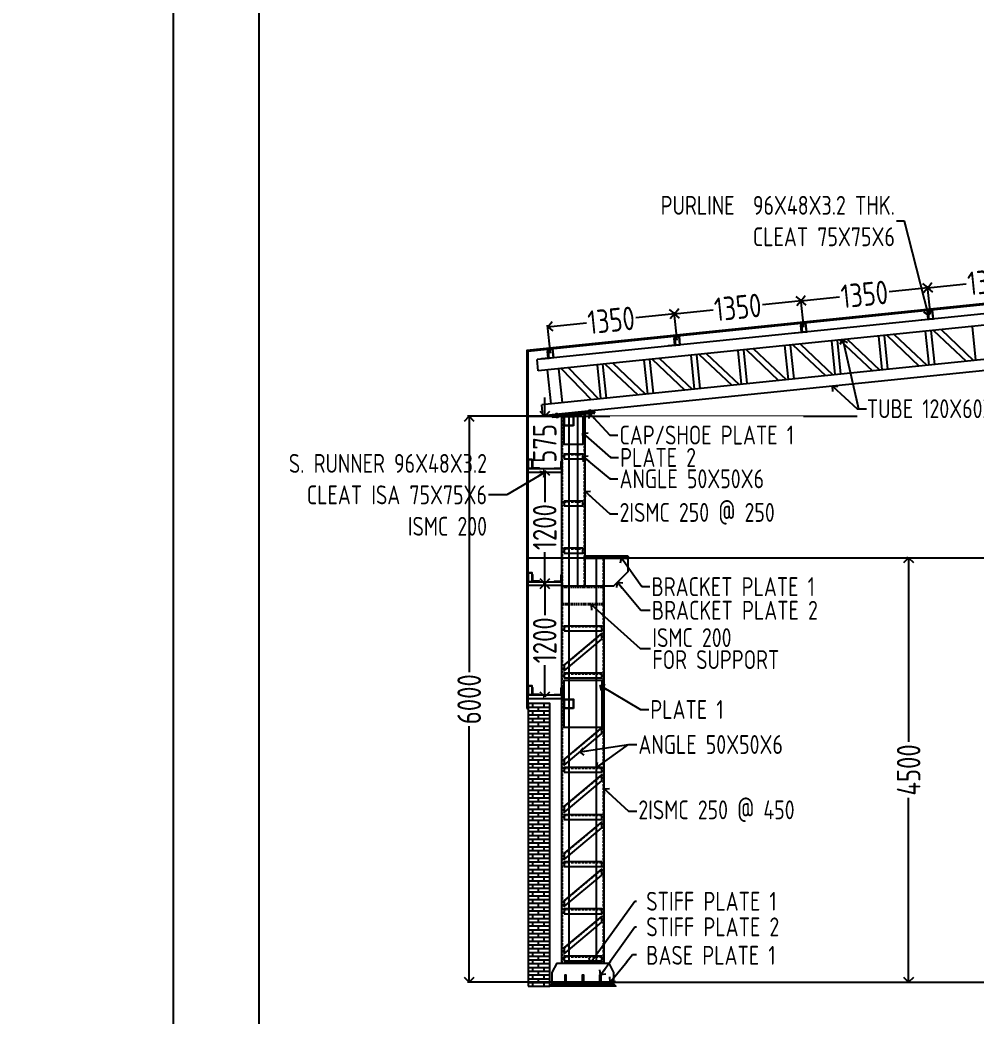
# Model space of a CAD drawing. Header units: millimetres. Extents: x 3470347 to 5996549, y -3470518 to 17149644.
# Drawn here: x 4629290 to 4639442, y 6613533 to 6624108 of the extents above; entities that cross this region are included whole.
import ezdxf

# ---------------------------------------------------------------- set-up
doc = ezdxf.new("R2010")
doc.units = ezdxf.units.MM
doc.header["$MEASUREMENT"] = 0
doc.header["$PDMODE"] = 35
doc.header["$PDSIZE"] = -5
doc.linetypes.add('DASHED', pattern=[0.75, 0.5, -0.25])
doc.linetypes.add('DASHED2', pattern=[0.375, 0.25, -0.125])
doc.layers.get('0').update_dxf_attribs({"linetype": 'CONTINUOUS', "lineweight": 25})
doc.layers.get('DEFPOINTS').update_dxf_attribs({"linetype": 'CONTINUOUS', "lineweight": 25})
doc.layers.add('BOLT', color=1, linetype='CONTINUOUS')
doc.layers.add('see level', color=2, linetype='CONTINUOUS')
for name, color, linetype, lineweight in [('L5', 10, 'CONTINUOUS', 40), ('rRCC 1', 3, 'CONTINUOUS', 25), ('SHEET', 7, 'CONTINUOUS', 15)]:
    doc.layers.add(name, color=color, linetype=linetype, lineweight=lineweight)
doc.styles.add('DIM', font='geniso.shx', dxfattribs={"width": 0.85})
doc.styles.add('TEXT3', font='geniso.shx')
doc.dimstyles.new('ST-100', dxfattribs={"dimscale": 100, "dimtxt": 7, "dimasz": 5, "dimexe": 0.18, "dimexo": 0.0625, "dimgap": 0.2, "dimtad": 0, "dimdec": 0, "dimzin": 0, "dimdsep": 46, "dimtxsty": 'DIM', "dimblk": 'OPEN90', "dimcen": 0.09, "dimclrd": 256, "dimclrt": 7, "dimadec": 0, "dimazin": 0, "dimtfac": 1, "dimtdec": 0, "dimtofl": 0, "dimtmove": 0, "dimatfit": 3, "dimldrblk": 'OPEN90', "dimfxl": 1, "dimtolj": 1, "dimtzin": 0, "dimlwd": -1, "dimarcsym": 0})

# ---------------------------------------------------------------- blocks, each defined once
blk = doc.blocks.new('_Open90')
at = {"color": 0, "linetype": 'ByBlock', "lineweight": -2}
for p, q in [((0, 0), (-1, 0)), ((-0.5, 0.5), (0, 0)), ((0, 0), (-0.5, -0.5))]:
    blk.add_line(p, q, dxfattribs=at)
blk = doc.blocks.new('*D1460')
at = {"layer": 'BOLT', "color": 0, "lineweight": -2}
for p, q in [((4634850, 6619329), (4634838, 6619329)), ((4634850, 6618129), (4634838, 6618129))]:
    blk.add_line(p, q, dxfattribs=at)
at = {"layer": 'BOLT'}
for p, q in [((4634856, 6619229), (4634856, 6618994)), ((4634856, 6618229), (4634856, 6618465))]:
    blk.add_line(p, q, dxfattribs=at)
at = {"layer": 'DEFPOINTS', "color": 0}
for p in [(4634856, 6619329), (4634856, 6619329), (4634856, 6618129)]:
    blk.add_point(p, dxfattribs=at)
at = {"layer": 'BOLT', "xscale": 100, "yscale": 100, "zscale": 100}
for p, rotation in [((4634856, 6619329), 90), ((4634856, 6618129), 270)]:
    blk.add_blockref('_Open90', p, dxfattribs=dict(at, rotation=rotation))
at = {"layer": 'BOLT', "color": 7, "insert": (4634856, 6618729), "char_height": 250, "attachment_point": 5, "rotation": 90, "style": 'DIM'}
blk.add_mtext('\\A1;1200', dxfattribs=at)
blk = doc.blocks.new('*D1461')
at = {"layer": 'BOLT'}
for p, q in [((4634856, 6620004), (4634856, 6620104)), ((4634856, 6619229), (4634856, 6619129))]:
    blk.add_line(p, q, dxfattribs=at)
at = {"layer": 'BOLT', "color": 0, "lineweight": -2}
for p, q in [((4634850, 6619904), (4634838, 6619904)), ((4634850, 6619329), (4634838, 6619329))]:
    blk.add_line(p, q, dxfattribs=at)
at = {"layer": 'DEFPOINTS', "color": 0}
for p in [(4634856, 6619904), (4634856, 6619904), (4634856, 6619329)]:
    blk.add_point(p, dxfattribs=at)
at = {"layer": 'BOLT', "xscale": 100, "yscale": 100, "zscale": 100}
for p, rotation in [((4634856, 6619904), 270), ((4634856, 6619329), 90)]:
    blk.add_blockref('_Open90', p, dxfattribs=dict(at, rotation=rotation))
at = {"layer": 'BOLT', "color": 7, "insert": (4634856, 6619617), "char_height": 250, "attachment_point": 5, "rotation": 90, "style": 'DIM'}
blk.add_mtext('\\A1;575', dxfattribs=at)
blk = doc.blocks.new('*D1462')
at = {"layer": 'BOLT'}
for p, q in [((4636133, 6620981), (4635824, 6620950)), ((4634989, 6620864), (4635298, 6620896))]:
    blk.add_line(p, q, dxfattribs=at)
at = {"layer": 'BOLT', "color": 0, "lineweight": -2}
for p, q in [((4636261, 6620712), (4636230, 6621009)), ((4634918, 6620574), (4634887, 6620872))]:
    blk.add_line(p, q, dxfattribs=at)
at = {"layer": 'DEFPOINTS', "color": 0}
for p in [(4636232, 6620991), (4636262, 6620705), (4634919, 6620568)]:
    blk.add_point(p, dxfattribs=at)
at = {"layer": 'BOLT', "yscale": 100, "zscale": 100}
for p, xscale, rotation in [((4636232, 6620991), 99.99999999999999, 5.848071763368119), ((4634889, 6620854), 100, 185.8480717633681)]:
    blk.add_blockref('_Open90', p, dxfattribs=dict(at, xscale=xscale, rotation=rotation))
at = {"layer": 'BOLT', "color": 7, "insert": (4635561, 6620923), "char_height": 250, "attachment_point": 5, "rotation": 5.8481, "style": 'DIM'}
blk.add_mtext('\\A1;1350', dxfattribs=at)
blk = doc.blocks.new('*D1463')
at = {"layer": 'BOLT'}
for p, q in [((4637476, 6621119), (4637167, 6621087)), ((4636332, 6621002), (4636641, 6621033))]:
    blk.add_line(p, q, dxfattribs=at)
at = {"layer": 'BOLT', "color": 0, "lineweight": -2}
for p, q in [((4637604, 6620849), (4637573, 6621147)), ((4636261, 6620712), (4636230, 6621009))]:
    blk.add_line(p, q, dxfattribs=at)
at = {"layer": 'DEFPOINTS', "color": 0}
for p in [(4637575, 6621129), (4637605, 6620843), (4636262, 6620705)]:
    blk.add_point(p, dxfattribs=at)
at = {"layer": 'BOLT', "xscale": 100, "yscale": 100, "zscale": 100}
for p, rotation in [((4637575, 6621129), 5.848071763041469), ((4636232, 6620991), 185.8480717630414)]:
    blk.add_blockref('_Open90', p, dxfattribs=dict(at, rotation=rotation))
at = {"layer": 'BOLT', "color": 7, "insert": (4636904, 6621060), "char_height": 250, "attachment_point": 5, "rotation": 5.8481, "style": 'DIM'}
blk.add_mtext('\\A1;1350', dxfattribs=at)
blk = doc.blocks.new('*D1464')
at = {"layer": 'BOLT', "color": 0, "lineweight": -2}
for p, q in [((4638947, 6620987), (4638916, 6621284)), ((4637604, 6620849), (4637573, 6621147))]:
    blk.add_line(p, q, dxfattribs=at)
at = {"layer": 'BOLT'}
for p, q in [((4637675, 6621139), (4637984, 6621171)), ((4638819, 6621256), (4638510, 6621225))]:
    blk.add_line(p, q, dxfattribs=at)
at = {"layer": 'DEFPOINTS', "color": 0}
for p in [(4638918, 6621267), (4638947, 6620981), (4637605, 6620843)]:
    blk.add_point(p, dxfattribs=at)
at = {"layer": 'BOLT', "xscale": 100, "yscale": 100, "zscale": 100}
for p, rotation in [((4638918, 6621267), 5.848071763014231), ((4637575, 6621129), 185.8480717630142)]:
    blk.add_blockref('_Open90', p, dxfattribs=dict(at, rotation=rotation))
at = {"layer": 'BOLT', "color": 7, "insert": (4638247, 6621198), "char_height": 250, "attachment_point": 5, "rotation": 5.8481, "style": 'DIM'}
blk.add_mtext('\\A1;1350', dxfattribs=at)
blk = doc.blocks.new('*D1465')
at = {"layer": 'BOLT'}
for p, q in [((4640162, 6621394), (4639853, 6621362)), ((4639018, 6621277), (4639327, 6621308))]:
    blk.add_line(p, q, dxfattribs=at)
at = {"layer": 'BOLT', "color": 0, "lineweight": -2}
for p, q in [((4640290, 6621124), (4640259, 6621422)), ((4638947, 6620987), (4638916, 6621284))]:
    blk.add_line(p, q, dxfattribs=at)
at = {"layer": 'DEFPOINTS', "color": 0}
for p in [(4640261, 6621404), (4640290, 6621118), (4638947, 6620981)]:
    blk.add_point(p, dxfattribs=at)
at = {"layer": 'BOLT', "yscale": 100, "zscale": 100}
for p, xscale, rotation in [((4640261, 6621404), 99.99999999999999, 5.848071763010204), ((4638918, 6621267), 100, 185.8480717630102)]:
    blk.add_blockref('_Open90', p, dxfattribs=dict(at, xscale=xscale, rotation=rotation))
at = {"layer": 'BOLT', "color": 7, "insert": (4639590, 6621335), "char_height": 250, "attachment_point": 5, "rotation": 5.8481, "style": 'DIM'}
blk.add_mtext('\\A1;1350', dxfattribs=at)
blk = doc.blocks.new('*D1476')
at = {"layer": 'BOLT', "color": 0, "lineweight": -2}
for p, q in [((4634850, 6618129), (4634838, 6618129)), ((4634850, 6616929), (4634838, 6616929))]:
    blk.add_line(p, q, dxfattribs=at)
at = {"layer": 'BOLT'}
for p, q in [((4634856, 6618029), (4634856, 6617794)), ((4634856, 6617029), (4634856, 6617265))]:
    blk.add_line(p, q, dxfattribs=at)
at = {"layer": 'DEFPOINTS', "color": 0}
for p in [(4634856, 6618129), (4634856, 6618129), (4634856, 6616929)]:
    blk.add_point(p, dxfattribs=at)
at = {"layer": 'BOLT', "xscale": 100, "yscale": 100, "zscale": 100}
for p, rotation in [((4634856, 6618129), 90), ((4634856, 6616929), 270)]:
    blk.add_blockref('_Open90', p, dxfattribs=dict(at, rotation=rotation))
at = {"layer": 'BOLT', "color": 7, "insert": (4634856, 6617529), "char_height": 250, "attachment_point": 5, "rotation": 90, "style": 'DIM'}
blk.add_mtext('\\A1;1200', dxfattribs=at)
blk = doc.blocks.new('*D1490')
at = {"layer": 'BOLT', "color": 0, "lineweight": -2}
for p, q in [((4638709, 6618404), (4638698, 6618404)), ((4638709, 6613904), (4638698, 6613904))]:
    blk.add_line(p, q, dxfattribs=at)
at = {"layer": 'BOLT'}
for p, q in [((4638716, 6618304), (4638716, 6616451)), ((4638716, 6614004), (4638716, 6615858))]:
    blk.add_line(p, q, dxfattribs=at)
at = {"layer": 'DEFPOINTS', "color": 0}
for p in [(4638716, 6618404), (4638716, 6618404), (4638716, 6613904)]:
    blk.add_point(p, dxfattribs=at)
at = {"layer": 'BOLT', "xscale": 100, "yscale": 100, "zscale": 100}
for p, rotation in [((4638716, 6618404), 90), ((4638716, 6613904), 270)]:
    blk.add_blockref('_Open90', p, dxfattribs=dict(at, rotation=rotation))
at = {"layer": 'BOLT', "color": 7, "insert": (4638716, 6616154), "char_height": 250, "attachment_point": 5, "rotation": 90, "style": 'DIM'}
blk.add_mtext('\\A1;4500', dxfattribs=at)
blk = doc.blocks.new('*D1491')
at = {"layer": 'BOLT', "color": 0, "lineweight": -2}
for p, q in [((4635030, 6619904), (4634037, 6619904)), ((4634930, 6613904), (4634037, 6613904))]:
    blk.add_line(p, q, dxfattribs=at)
at = {"layer": 'BOLT'}
for p, q in [((4634055, 6619804), (4634055, 6617190)), ((4634055, 6614004), (4634055, 6616619))]:
    blk.add_line(p, q, dxfattribs=at)
at = {"layer": 'DEFPOINTS', "color": 0}
for p in [(4634055, 6619904), (4635036, 6619904), (4634936, 6613904)]:
    blk.add_point(p, dxfattribs=at)
at = {"layer": 'BOLT', "xscale": 100, "yscale": 100, "zscale": 100}
for p, rotation in [((4634055, 6619904), 90), ((4634055, 6613904), 270)]:
    blk.add_blockref('_Open90', p, dxfattribs=dict(at, rotation=rotation))
at = {"layer": 'BOLT', "color": 7, "insert": (4634055, 6616904), "char_height": 250, "attachment_point": 5, "rotation": 90, "style": 'DIM'}
blk.add_mtext('\\A1;6000', dxfattribs=at)

msp = doc.modelspace()

# ---------------------------------------------------------------- hatches: boundary and pattern name
at = {"transparency": 33554559}
h = msp.add_hatch(color=2, dxfattribs=at)
h.dxf.hatch_style = 1
h.paths.add_polyline_path([(4638918.71, 6621025.82), (4638928.5, 6620930.31), (4638976.25, 6620935.21), (4638966.46, 6621030.71)])
h.paths.add_polyline_path([(4638922.22, 6621022.96), (4638931.35, 6620933.82), (4638972.74, 6620938.06), (4638963.61, 6621027.2)], flags=16)
h = msp.add_hatch(color=2, dxfattribs=at)
h.dxf.hatch_style = 1
h.paths.add_polyline_path([(4637575.74, 6620888.26), (4637585.52, 6620792.76), (4637633.27, 6620797.65), (4637623.49, 6620893.15)])
h.paths.add_polyline_path([(4637579.25, 6620885.41), (4637588.38, 6620796.27), (4637629.76, 6620800.51), (4637620.63, 6620889.64)], flags=16)
h = msp.add_hatch(color=2, dxfattribs=at)
h.dxf.hatch_style = 1
h.paths.add_polyline_path([(4636232.77, 6620750.71), (4636242.55, 6620655.21), (4636290.3, 6620660.1), (4636280.52, 6620755.6)])
h.paths.add_polyline_path([(4636236.28, 6620747.85), (4636245.41, 6620658.72), (4636286.79, 6620662.96), (4636277.66, 6620752.09)], flags=16)
h = msp.add_hatch(color=2, dxfattribs=at)
h.dxf.hatch_style = 1
h.paths.add_polyline_path([(4634889.79, 6620613.16), (4634899.57, 6620517.66), (4634947.32, 6620522.55), (4634937.54, 6620618.05)])
h.paths.add_polyline_path([(4634893.3, 6620610.3), (4634902.43, 6620521.17), (4634943.81, 6620525.4), (4634934.69, 6620614.54)], flags=16)
h = msp.add_hatch(color=2, dxfattribs=at)
h.dxf.hatch_style = 1
h.paths.add_polyline_path([(4635061.37, 6619804.4), (4635061.37, 6619904.4), (4635161.37, 6619904.4), (4635161.37, 6619804.4)])
h.paths.add_polyline_path([(4635065.37, 6619808.4), (4635065.37, 6619900.4), (4635157.37, 6619900.4), (4635157.37, 6619808.4)], flags=16)
h = msp.add_hatch(color=2, dxfattribs=at)
h.dxf.hatch_style = 1
h.paths.add_polyline_path([(4634676.37, 6619349.4), (4634676.37, 6619445.4), (4634724.37, 6619445.4), (4634724.37, 6619349.4)])
h.paths.add_polyline_path([(4634679.57, 6619442.2), (4634679.57, 6619352.6), (4634721.17, 6619352.6), (4634721.17, 6619442.2)], flags=16)
h = msp.add_hatch(color=2, dxfattribs=at)
h.dxf.hatch_style = 1
h.paths.add_polyline_path([(4634676.37, 6618149.4), (4634676.37, 6618245.4), (4634724.37, 6618245.4), (4634724.37, 6618149.4)])
h.paths.add_polyline_path([(4634679.57, 6618242.2), (4634679.57, 6618152.6), (4634721.17, 6618152.6), (4634721.17, 6618242.2)], flags=16)
h = msp.add_hatch(color=2, dxfattribs=at)
h.dxf.hatch_style = 1
h.paths.add_polyline_path([(4634676.37, 6616949.4), (4634676.37, 6617045.4), (4634724.37, 6617045.4), (4634724.37, 6616949.4)])
h.paths.add_polyline_path([(4634679.57, 6617042.2), (4634679.57, 6616952.6), (4634721.17, 6616952.6), (4634721.17, 6617042.2)], flags=16)
h = msp.add_hatch(color=2, dxfattribs=at)
h.dxf.hatch_style = 1
h.paths.add_polyline_path([(4635061.37, 6616804.4), (4635061.37, 6616904.4), (4635161.37, 6616904.4), (4635161.37, 6616804.4)])
h.paths.add_polyline_path([(4635065.37, 6616808.4), (4635065.37, 6616900.4), (4635157.37, 6616900.4), (4635157.37, 6616808.4)], flags=16)

# ---------------------------------------------------------------- linework, layer by layer
at = {"color": 1, "linetype": 'DASHED', "ltscale": 50}
for p, q in [((4635043.47, 6618004.4, 0), (4635043.47, 6619905.13, 0)), ((4635279.27, 6618104.4, 0), (4635279.27, 6619929.28, 0)), ((4635479.27, 6617804.4, 0), (4635479.27, 6618404.4, 0))]:
    msp.add_line(p, q, dxfattribs=at)
at = {"color": 1}
for p, q in [((4635116.37, 6618004.4, 0), (4635116.37, 6619912.6, 0)), ((4635206.37, 6618104.4, 0), (4635206.37, 6619921.82, 0)), ((4635286.37, 6618104.4, 0), (4635286.37, 6619930.01, 0)), ((4635406.37, 6617804.4, 0), (4635406.37, 6618404.4, 0))]:
    msp.add_line(p, q, dxfattribs=at)
at = {"color": 140, "elevation": 0}
for points in [[(4649681.37, 6622128.17), (4634676.37, 6620591.3), (4634676.37, 6616806.99)], [(4634666.37, 6616806.99), (4634676.37, 6616806.99)]]:
    msp.add_lwpolyline(points, dxfattribs=at)
at = {"color": 3, "elevation": 0}
for points in [[(4649681.36, 6622031.67), (4634775.22, 6620504.92)], [(4649681.36, 6621911.04), (4634787.45, 6620385.54)], [(4649681.36, 6621549.16), (4634824.13, 6620027.42)], [(4649681.36, 6621428.53), (4634836.36, 6619908.04)], [(4639430.04, 6620499.17), (4639393.35, 6620857.3)], [(4638435.24, 6620397.28), (4638398.56, 6620755.41)], [(4638494.93, 6620403.4), (4638458.25, 6620761.52)], [(4638483.12, 6620764.07), (4638828.92, 6620437.6)], [(4638561.96, 6620772.15), (4638907.8, 6620445.65)], [(4638932.64, 6620448.23), (4638895.96, 6620806.35)], [(4638992.33, 6620454.34), (4638955.64, 6620812.47)], [(4638980.51, 6620815.02), (4639326.32, 6620488.55)], [(4639059.36, 6620823.09), (4639405.2, 6620496.6)], [(4637440.44, 6620295.39), (4637403.76, 6620653.52)], [(4637500.13, 6620301.51), (4637463.45, 6620659.63)], [(4637488.32, 6620662.18), (4637834.12, 6620335.71)], [(4637567.17, 6620670.25), (4637913, 6620343.76)], [(4637937.84, 6620346.34), (4637901.16, 6620704.46)], [(4637997.53, 6620352.45), (4637960.85, 6620710.58)], [(4637985.72, 6620713.12), (4638331.52, 6620386.66)], [(4638064.57, 6620721.2), (4638410.4, 6620394.71)], [(4636445.65, 6620193.5), (4636408.97, 6620551.63)], [(4636505.34, 6620199.61), (4636468.66, 6620557.74)], [(4636493.53, 6620560.29), (4636839.33, 6620233.82)], [(4636572.37, 6620568.36), (4636918.21, 6620241.87)], [(4636943.05, 6620244.45), (4636906.37, 6620602.57)], [(4637002.73, 6620250.56), (4636966.05, 6620608.69)], [(4636990.92, 6620611.23), (4637336.73, 6620284.77)], [(4637069.77, 6620619.31), (4637415.61, 6620292.81)], [(4634787.45, 6620385.54), (4634775.22, 6620504.92)], [(4635450.85, 6620091.61), (4635414.17, 6620449.74)], [(4635510.54, 6620097.72), (4635473.86, 6620455.85)], [(4635498.73, 6620458.4), (4635844.53, 6620131.93)], [(4635577.58, 6620466.47), (4635923.41, 6620139.98)], [(4635948.25, 6620142.56), (4635911.57, 6620500.68)], [(4636007.94, 6620148.67), (4635971.26, 6620506.79)], [(4635996.13, 6620509.34), (4636341.93, 6620182.88)], [(4636074.98, 6620517.42), (4636420.81, 6620190.92)], [(4634923.61, 6620037.61), (4634886.93, 6620395.73)], [(4635042.99, 6620049.83), (4635006.31, 6620407.96)], [(4635031.18, 6620410.51), (4635350, 6620081.28)], [(4635107.16, 6620418.29), (4635426.02, 6620089.03)], [(4634836.36, 6619908.04), (4634824.13, 6620027.42)], [(4635061.37, 6619454.4), (4635261.37, 6619454.4), (4635261.37, 6619504.4), (4635061.37, 6619504.4), (4635061.37, 6619454.4)], [(4635061.37, 6618954.4), (4635261.37, 6618954.4), (4635261.37, 6619004.4), (4635061.37, 6619004.4), (4635061.37, 6618954.4)], [(4635061.37, 6618454.4), (4635261.37, 6618454.4), (4635261.37, 6618504.4), (4635061.37, 6618504.4), (4635061.37, 6618454.4)], [(4635061.37, 6617629.4), (4635461.37, 6617629.4), (4635461.37, 6617679.4), (4635061.37, 6617679.4), (4635061.37, 6617629.4)], [(4635461.38, 6617604.41), (4635061.37, 6617269.61), (4635061.37, 6617204.4), (4635461.37, 6617539.2), (4635461.37, 6617604.4)], [(4635061.37, 6617129.4), (4635461.37, 6617129.4), (4635461.37, 6617179.4), (4635061.37, 6617179.4), (4635061.37, 6617129.4)], [(4635461.38, 6616604.41), (4635061.37, 6616269.61), (4635061.37, 6616204.4), (4635461.37, 6616539.2), (4635461.37, 6616604.4)], [(4635061.37, 6616129.4), (4635461.37, 6616129.4), (4635461.37, 6616179.4), (4635061.37, 6616179.4), (4635061.37, 6616129.4)], [(4635461.38, 6616104.41), (4635061.37, 6615769.61), (4635061.37, 6615704.4), (4635461.37, 6616039.2), (4635461.37, 6616104.4)], [(4635061.37, 6615629.4), (4635461.37, 6615629.4), (4635461.37, 6615679.4), (4635061.37, 6615679.4), (4635061.37, 6615629.4)], [(4635461.38, 6615604.41), (4635061.37, 6615269.61), (4635061.37, 6615204.4), (4635461.37, 6615539.2), (4635461.37, 6615604.4)], [(4635061.37, 6615129.4), (4635461.37, 6615129.4), (4635461.37, 6615179.4), (4635061.37, 6615179.4), (4635061.37, 6615129.4)], [(4635461.38, 6615104.41), (4635061.37, 6614769.61), (4635061.37, 6614704.4), (4635461.37, 6615039.2), (4635461.37, 6615104.4)], [(4635061.37, 6614629.4), (4635461.37, 6614629.4), (4635461.37, 6614679.4), (4635061.37, 6614679.4), (4635061.37, 6614629.4)], [(4635461.38, 6614604.41), (4635061.37, 6614269.61), (4635061.37, 6614204.4), (4635461.37, 6614539.2), (4635461.37, 6614604.4)]]:
    msp.add_lwpolyline(points, dxfattribs=at)
for points in [[(4638853.89, 6620922.67), (4638853.27, 6620928.64), (4638921.92, 6620935.67), (4638914.89, 6621004.31), (4638920.85, 6621004.92), (4638928.5, 6620930.31)], [(4637510.91, 6620785.12), (4637510.3, 6620791.09), (4637578.94, 6620798.12), (4637571.91, 6620866.76), (4637577.88, 6620867.37), (4637585.52, 6620792.76)], [(4636167.94, 6620647.57), (4636167.33, 6620653.54), (4636235.97, 6620660.57), (4636228.94, 6620729.21), (4636234.91, 6620729.82), (4636242.55, 6620655.21)], [(4634824.96, 6620510.01), (4634824.35, 6620515.98), (4634892.99, 6620523.01), (4634885.96, 6620591.65), (4634891.93, 6620592.27), (4634899.57, 6620517.66)], [(4635161.37, 6619804.4), (4635061.37, 6619804.4), (4635061.37, 6619904.4), (4635161.37, 6619904.4)], [(4635157.37, 6619808.4), (4635065.37, 6619808.4), (4635065.37, 6619900.4), (4635157.37, 6619900.4)], [(4634724.37, 6619424.4), (4634724.37, 6619349.4), (4634799.37, 6619349.4), (4634799.37, 6619355.4), (4634730.37, 6619355.4), (4634730.37, 6619424.4)], [(4635036.37, 6619424.4), (4635036.37, 6619349.4), (4634961.37, 6619349.4), (4634961.37, 6619355.4), (4635030.37, 6619355.4), (4635030.37, 6619424.4)], [(4635736.37, 6618404.4), (4635736.37, 6618254.4), (4635586.37, 6618104.4), (4635486.37, 6618104.4), (4635036.37, 6618104.4), (4635036.37, 6618404.4), (4635486.37, 6618404.4)], [(4634724.37, 6618224.4), (4634724.37, 6618149.4), (4634799.37, 6618149.4), (4634799.37, 6618155.4), (4634730.37, 6618155.4), (4634730.37, 6618224.4)], [(4635036.37, 6618224.4), (4635036.37, 6618149.4), (4634961.37, 6618149.4), (4634961.37, 6618155.4), (4635030.37, 6618155.4), (4635030.37, 6618224.4)], [(4634724.37, 6617024.4), (4634724.37, 6616949.4), (4634799.37, 6616949.4), (4634799.37, 6616955.4), (4634730.37, 6616955.4), (4634730.37, 6617024.4)], [(4635036.37, 6617024.4), (4635036.37, 6616949.4), (4634961.37, 6616949.4), (4634961.37, 6616955.4), (4635030.37, 6616955.4), (4635030.37, 6617024.4)], [(4635161.37, 6616804.4), (4635061.37, 6616804.4), (4635061.37, 6616904.4), (4635161.37, 6616904.4)], [(4635157.37, 6616808.4), (4635065.37, 6616808.4), (4635065.37, 6616900.4), (4635157.37, 6616900.4)]]:
    msp.add_lwpolyline(points, close=True, dxfattribs=at)
at = {"elevation": 0}
for points in [[(4638966.46, 6621030.71), (4638976.25, 6620935.21), (4638928.5, 6620930.31), (4638918.71, 6621025.82)], [(4638963.61, 6621027.2), (4638972.74, 6620938.06), (4638931.35, 6620933.82), (4638922.22, 6621022.96)], [(4637623.49, 6620893.15), (4637633.27, 6620797.65), (4637585.52, 6620792.76), (4637575.74, 6620888.26)], [(4637620.63, 6620889.64), (4637629.76, 6620800.51), (4637588.38, 6620796.27), (4637579.25, 6620885.41)], [(4636280.52, 6620755.6), (4636290.3, 6620660.1), (4636242.55, 6620655.21), (4636232.77, 6620750.71)], [(4636277.66, 6620752.09), (4636286.79, 6620662.96), (4636245.41, 6620658.72), (4636236.28, 6620747.85)], [(4634937.54, 6620618.05), (4634947.32, 6620522.55), (4634899.57, 6620517.66), (4634889.79, 6620613.16)], [(4634934.69, 6620614.54), (4634943.81, 6620525.4), (4634902.43, 6620521.17), (4634893.3, 6620610.3)], [(4634676.37, 6619445.4), (4634676.37, 6619349.4), (4634724.37, 6619349.4), (4634724.37, 6619445.4)], [(4634679.57, 6619442.2), (4634679.57, 6619352.6), (4634721.17, 6619352.6), (4634721.17, 6619442.2)], [(4634676.37, 6618245.4), (4634676.37, 6618149.4), (4634724.37, 6618149.4), (4634724.37, 6618245.4)], [(4634679.57, 6618242.2), (4634679.57, 6618152.6), (4634721.17, 6618152.6), (4634721.17, 6618242.2)], [(4634676.37, 6617045.4), (4634676.37, 6616949.4), (4634724.37, 6616949.4), (4634724.37, 6617045.4)], [(4634679.57, 6617042.2), (4634679.57, 6616952.6), (4634721.17, 6616952.6), (4634721.17, 6617042.2)]]:
    msp.add_lwpolyline(points, close=True, dxfattribs=at)
at = {"color": 8, "elevation": 0}
for points in [[(4634681.37, 6619904.4), (4664681.37, 6619904.4)], [(4634681.37, 6618404.4), (4664681.37, 6618404.4)]]:
    msp.add_lwpolyline(points, dxfattribs=at)
at = {"color": 5, "elevation": 0}
for points in [[(4635386.07, 6619940.22), (4635383.63, 6619964.1), (4634934.22, 6619918.07), (4634936.67, 6619894.19)], [(4635061.37, 6619904.4), (4635261.37, 6619904.4), (4635261.37, 6619604.4), (4635061.37, 6619604.4)], [(4635061.37, 6617104.4), (4635461.37, 6617104.4), (4635461.37, 6616604.4), (4635061.37, 6616604.4)]]:
    msp.add_lwpolyline(points, close=True, dxfattribs=at)
for points in [[(4635384.85, 6619952.16), (4634935.45, 6619906.13)], [(4634991.92, 6619923.98), (4634991.11, 6619931.93), (4634975.19, 6619930.3), (4634976, 6619922.35)], [(4634994.37, 6619900.1), (4634995.18, 6619892.14), (4634979.26, 6619890.51), (4634978.45, 6619898.47)], [(4634987.22, 6619891.33), (4634983.15, 6619931.12)], [(4634986.41, 6619899.29), (4634983.96, 6619923.16)], [(4635341.85, 6619959.82), (4635341.03, 6619967.78), (4635325.12, 6619966.15), (4635325.93, 6619958.19)], [(4635344.29, 6619935.94), (4635345.11, 6619927.98), (4635329.19, 6619926.35), (4635328.38, 6619934.31)], [(4635337.15, 6619927.17), (4635333.07, 6619966.96)]]:
    msp.add_lwpolyline(points, dxfattribs=at)
at = {"color": 3, "linetype": 'DASHED', "ltscale": 50, "elevation": 0}
for points in [[(4635061.37, 6619498.4), (4635261.37, 6619498.4)], [(4635061.37, 6618998.4), (4635261.37, 6618998.4)], [(4635061.37, 6618498.4), (4635261.37, 6618498.4)], [(4635061.37, 6617673.4), (4635461.37, 6617673.4)], [(4635061.37, 6617261.78), (4635461.37, 6617596.58)], [(4635061.37, 6617173.4), (4635461.37, 6617173.4)], [(4635061.37, 6616261.78), (4635461.37, 6616596.58)], [(4635061.37, 6616173.4), (4635461.37, 6616173.4)], [(4635061.37, 6615761.78), (4635461.37, 6616096.58)], [(4635061.37, 6615673.4), (4635461.37, 6615673.4)], [(4635061.37, 6615261.78), (4635461.37, 6615596.58)], [(4635061.37, 6615173.4), (4635461.37, 6615173.4)], [(4635061.37, 6614761.78), (4635461.37, 6615096.58)], [(4635061.37, 6614673.4), (4635461.37, 6614673.4)], [(4635061.37, 6614261.78), (4635461.37, 6614596.58)], [(4635061.37, 6614173.4), (4635461.37, 6614173.4)]]:
    msp.add_lwpolyline(points, dxfattribs=at)
at = {"color": 2, "elevation": 0}
for points in [[(4635036.37, 6619349.4), (4635036.37, 6619309.4), (4634676.37, 6619309.4), (4634676.37, 6619349.4)], [(4635036.37, 6618149.4), (4635036.37, 6618109.4), (4634676.37, 6618109.4), (4634676.37, 6618149.4)], [(4635036.37, 6616949.4), (4635036.37, 6616909.4), (4634676.37, 6616909.4), (4634676.37, 6616949.4)]]:
    msp.add_lwpolyline(points, close=True, dxfattribs=at)
at = {"color": 6, "linetype": 'DASHED2', "ltscale": 50, "elevation": 0}
for points in [[(4635479.27, 6617904.4), (4635043.47, 6617904.4), (4635043.47, 6618104.4), (4635479.27, 6618104.4)], [(4635479.27, 6617915.2), (4635043.47, 6617915.2), (4635043.47, 6618093.6), (4635479.27, 6618093.6)]]:
    msp.add_lwpolyline(points, close=True, dxfattribs=at)
at = {"layer": 'L5', "color": 0, "linetype": 'ByBlock', "elevation": 0}
msp.add_lwpolyline([(4635286.37, 6618404.4), (4635736.37, 6618404.4), (4635736.37, 6618416.4), (4635286.37, 6618416.4)], close=True, dxfattribs=at)

# ---------------------------------------------------------------- texts
at = {"lineweight": 25, "insert": (4619614.96, 6614007.88, 0), "char_height": 222.5378, "width": 60811.1409, "attachment_point": 1, "style": 'TEXT3', "bg_fill": 2}
msp.add_mtext('{\\ftimes new roman|b0|i0|c0|p0;\\L-}', dxfattribs=at)

# ---------------------------------------------------------------- dimensions: what is measured, and where the dimension line sits
at = {"layer": 'BOLT'}
for base, p1, p2, angle, override, picture, middle in [((4640261.16, 6621404.06, 0), (4638947.48, 6620980.51, 0), (4640290.45, 6621118.06, 0), 5.848072, {"dimtxt": 2.5, "dimasz": 1, "dimtmove": 1}, '*D1465', (4639589.67, 6621335.28, 0)), ((4638918.19, 6621266.5, 0), (4637604.51, 6620842.96, 0), (4638947.48, 6620980.51, 0), 5.848072, {"dimtxt": 2.5, "dimasz": 1, "dimtmove": 1}, '*D1464', (4638246.7, 6621197.73, 0)), ((4637575.21, 6621128.95, 0), (4636261.53, 6620705.4, 0), (4637604.51, 6620842.96, 0), 5.848072, {"dimtxt": 2.5, "dimasz": 1, "dimtmove": 1}, '*D1463', (4636903.73, 6621060.17, 0)), ((4634856.37, 6619904.4, 0), (4634856.37, 6619329.4, 0), (4634856.37, 6619904.4, 0), 90, {"dimtxt": 2.5, "dimasz": 1, "dimblk": 'Open90', "dimtmove": 1}, '*D1461', (4634856.37, 6619616.9, 0)), ((4634856.37, 6619329.4, 0), (4634856.37, 6618129.4, 0), (4634856.37, 6619329.4, 0), 90, {"dimtxt": 2.5, "dimasz": 1, "dimblk": 'Open90', "dimtmove": 1}, '*D1460', (4634856.37, 6618729.4, 0)), ((4634856.37, 6618129.4, 0), (4634856.37, 6616929.4, 0), (4634856.37, 6618129.4, 0), 90, {"dimtxt": 2.5, "dimasz": 1, "dimblk": 'Open90', "dimtmove": 1}, '*D1476', (4634856.37, 6617529.4, 0))]:
    dim = msp.add_linear_dim(base=base, p1=p1, p2=p2, angle=angle, dimstyle='ST-100', override=override, dxfattribs=at)
    dim.commit()
    dim.dimension.update_dxf_attribs({"geometry": picture, "text_midpoint": middle})
dim = msp.add_aligned_dim(p1=(4634918.56, 6620567.85, 0), p2=(4636261.53, 6620705.4, 0), distance=287.49, dimstyle='ST-100', override={"dimtxt": 2.5, "dimasz": 1, "dimblk": 'Open90', "dimtmove": 1}, dxfattribs=at)
dim.commit()
dim.dimension.update_dxf_attribs({"geometry": '*D1462', "text_midpoint": (4635560.75, 6620922.62, 0)})

# ---------------------------------------------------------------- next in the draw order: hatches: boundary and pattern name
at = {"ltscale": 15, "true_color": 0xcd6928}
h = msp.add_hatch(dxfattribs=at)
h.set_pattern_fill('AR-BRSTD', color=32, scale=15)
h.set_pattern_definition([(0, (4634911.37, 6613259.403), (0, 40.005), []), (90, (4634911.37, 6613259.403), (-60, 40.005), [40.005, -40.005])])
h.paths.add_polyline_path([(4634681.37, 6613859.4), (4634911.37, 6613859.4), (4634911.37, 6616859.4), (4634681.37, 6616859.4)])

# ---------------------------------------------------------------- next in the draw order: linework, layer by layer
at = {"color": 1}
for p, q in [((4635036.37, 6614104.4, 0), (4635036.37, 6619904.4, 0)), ((4635486.37, 6614104.4, 0), (4635486.37, 6618404.4, 0)), ((4635116.37, 6614104.4, 0), (4635116.37, 6618004.4, 0)), ((4635406.37, 6614104.4, 0), (4635406.37, 6617804.4, 0))]:
    msp.add_line(p, q, dxfattribs=at)
at = {"color": 1, "linetype": 'DASHED', "ltscale": 50}
for p, q in [((4635043.47, 6614104.4, 0), (4635043.47, 6618004.4, 0)), ((4635479.27, 6614104.4, 0), (4635479.27, 6617804.4, 0))]:
    msp.add_line(p, q, dxfattribs=at)
at = {"color": 192, "lineweight": 25, "elevation": 0}
msp.add_lwpolyline([(4630913.37, 6601077.16), (4678644.03, 6601077.16), (4678644.03, 6634826.15), (4630913.37, 6634826.15)], close=True, dxfattribs=at)
at = {"color": 4, "elevation": 0}
for points in [[(4635536.37, 6614104.4), (4635586.37, 6614004.4), (4635586.37, 6613904.4), (4634936.37, 6613904.4), (4634936.37, 6614004.4), (4634986.37, 6614104.4)], [(4635071.37, 6613904.4), (4635071.37, 6613979.4), (4635081.37, 6613979.4), (4635081.37, 6613904.4)], [(4635256.37, 6613904.4), (4635256.37, 6613979.4), (4635266.37, 6613979.4), (4635266.37, 6613904.4)], [(4635439.7, 6613904.4), (4635439.7, 6613979.4), (4635449.7, 6613979.4), (4635449.7, 6613904.4)]]:
    msp.add_lwpolyline(points, close=True, dxfattribs=at)
at = {"color": 3, "elevation": 0}
msp.add_lwpolyline([(4635061.37, 6614129.4), (4635461.37, 6614129.4), (4635461.37, 6614179.4), (4635061.37, 6614179.4), (4635061.37, 6614129.4)], dxfattribs=at)
at = {"color": 8, "elevation": 0}
msp.add_lwpolyline([(4634681.37, 6613904.4), (4664681.37, 6613904.4)], dxfattribs=at)
at = {"color": 6, "elevation": 0}
msp.add_lwpolyline([(4634911.37, 6613859.4), (4634936.37, 6613884.4), (4635586.37, 6613884.4), (4635611.37, 6613859.4)], close=True, dxfattribs=at)
at = {"color": 5, "elevation": 0}
msp.add_lwpolyline([(4634936.37, 6613884.4), (4634936.37, 6613904.4), (4635586.37, 6613904.4), (4635586.37, 6613884.4), (4634936.37, 6613884.4)], dxfattribs=at)
at = {"layer": 'see level', "color": 1, "linetype": 'ByBlock', "elevation": 0}
msp.add_lwpolyline([(4634681.37, 6613859.4), (4634911.37, 6613859.4), (4634911.37, 6616859.4), (4634681.37, 6616859.4)], close=True, dxfattribs=at)
at = {"layer": 'SHEET', "color": 220, "lineweight": 25, "elevation": 0}
msp.add_lwpolyline([(4631822.52, 6601984.62), (4677734.87, 6601984.62), (4677734.87, 6633918.7), (4631822.52, 6633918.7)], close=True, dxfattribs=at)

# ---------------------------------------------------------------- next in the draw order: dimensions: what is measured, and where the dimension line sits
at = {"layer": 'BOLT'}
dim = msp.add_linear_dim(base=(4638715.7, 6618404.4), p1=(4638715.7, 6613904.4, 0), p2=(4638715.7, 6618404.4, 0), angle=90, dimstyle='ST-100', override={"dimtxt": 2.5, "dimasz": 1, "dimblk": 'Open90', "dimtmove": 1}, dxfattribs=at)
dim.commit()
dim.dimension.update_dxf_attribs({"geometry": '*D1490', "text_midpoint": (4638715.7, 6616154.4)})

# ---------------------------------------------------------------- next in the draw order: leaders
at = {"layer": 'rRCC 1'}
for points in [[(4635336.71, 6614104.4, 0), (4635810.38, 6614761.08, 0), (4635937.91, 6614761.08, 0)], [(4635449.12, 6613979.4, 0), (4635810.38, 6614489.65, 0), (4635937.91, 6614489.65, 0)], [(4635550.9, 6613904.4, 0), (4635787.73, 6614196.86, 0), (4635937.91, 6614196.86, 0)]]:
    msp.add_leader(points, dimstyle='ST-100', override={"dimasz": 0.8}, dxfattribs=at)

# ---------------------------------------------------------------- next in the draw order: texts
at = {"layer": 'rRCC 1', "color": 7, "char_height": 200, "style": 'DIM', "bg_fill": 2}
for s, insert, attachment_point in [('\\A1;\\Fgeniso.shx|c1;PURLINE  96X48X3.2 THK.\\PCLEAT 75X75X6', (4638570.15, 6621974.61, 0), 6), ('\\A1;TUBE 120X60X3.6', (4638272.13, 6619984.63, 0), 4), ('\\A1;CAP/SHOE PLATE 1', (4635649.49, 6619705, 0), 4), ('\\A1;\\Fgeniso.shx|c1;S. RUNNER 96X48X3.2\\PCLEAT ISA 75X75X6\\PISMC 200', (4634243.56, 6619071.28, 0), 6), ('\\A1;ANGLE 50X50X6', (4635649.49, 6619241.28, 0), 4), ('\\A1;\\Fgeniso.shx|c1;ANGLE 50X50X6', (4635849.49, 6616423.46, 0), 4), ('\\A1;2ISMC 250 @ 450', (4635849.49, 6615716.28, 0), 4)]:
    msp.add_mtext(s, dxfattribs=dict(at, insert=insert, attachment_point=attachment_point))
at = {"layer": 'rRCC 1', "color": 7, "insert": (4635932.83, 6614761.08, 0), "char_height": 200, "attachment_point": 4, "line_spacing_factor": 0.709091, "style": 'DIM', "bg_fill": 2}
msp.add_mtext('\\A1;STIFF PLATE 1', dxfattribs=at)

# ---------------------------------------------------------------- next in the draw order: texts
at = {"layer": 'rRCC 1', "color": 7, "insert": (4635649.49, 6618870.29, 0), "char_height": 200, "attachment_point": 4, "style": 'DIM', "bg_fill": 2}
msp.add_mtext('\\A1;2ISMC 250 @ 250', dxfattribs=at)
at = {"layer": 'rRCC 1', "color": 7, "insert": (4635932.83, 6614489.65, 0), "char_height": 200, "attachment_point": 4, "line_spacing_factor": 0.709091, "style": 'DIM', "bg_fill": 2}
msp.add_mtext('\\A1;STIFF PLATE 2', dxfattribs=at)

# ---------------------------------------------------------------- next in the draw order: dimensions: what is measured, and where the dimension line sits
at = {"layer": 'BOLT'}
dim = msp.add_linear_dim(base=(4634054.68, 6619904.4), p1=(4634936.37, 6613904.4, 0), p2=(4635036.37, 6619904.4, 0), angle=90, dimstyle='ST-100', override={"dimtxt": 2.5, "dimasz": 1, "dimblk": 'Open90', "dimtmove": 1}, dxfattribs=at)
dim.commit()
dim.dimension.update_dxf_attribs({"geometry": '*D1491', "text_midpoint": (4634054.68, 6616904.4)})

# ---------------------------------------------------------------- next in the draw order: leaders
at = {"layer": 'rRCC 1'}
for points in [[(4638926.79, 6620978.39, 0), (4638673.59, 6621974.61, 0), (4638587.55, 6621974.61, 0)], [(4638018.46, 6620716.48, 0), (4638183.33, 6619984.63, 0), (4638269.37, 6619984.63, 0)], [(4637909.01, 6620222.76, 0), (4638168.7, 6619984.63, 0), (4638254.74, 6619984.63, 0)], [(4635330.23, 6619935.94, 0), (4635546.05, 6619705, 0), (4635632.09, 6619705, 0)], [(4635261.37, 6619479.4, 0), (4635546.05, 6619241.28, 0), (4635632.09, 6619241.28, 0)], [(4634856.37, 6619309.4, 0), (4634454.82, 6619071.28, 0), (4634260.96, 6619071.28, 0)], [(4635228.73, 6616344.48, 0), (4635746.05, 6616423.46, 0), (4635832.09, 6616423.46, 0)], [(4635406.37, 6616179.4, 0), (4635746.05, 6616423.46, 0), (4635832.09, 6616423.46, 0)], [(4635486.37, 6615954.4, 0), (4635746.05, 6615716.28, 0), (4635832.09, 6615716.28, 0)]]:
    msp.add_leader(points, dimstyle='ST-100', override={"dimasz": 0.8}, dxfattribs=at)

# ---------------------------------------------------------------- next in the draw order: linework, layer by layer
at = {"color": 140, "elevation": 0}
msp.add_lwpolyline([(4649681.37, 6622138.22), (4634666.37, 6620600.33), (4634666.37, 6616806.99)], dxfattribs=at)

# ---------------------------------------------------------------- next in the draw order: texts
at = {"layer": 'rRCC 1', "color": 7, "insert": (4635932.83, 6614188.27, 0), "char_height": 200, "attachment_point": 4, "line_spacing_factor": 0.709091, "style": 'DIM', "bg_fill": 2}
msp.add_mtext('\\A1;BASE PLATE 1', dxfattribs=at)

# ---------------------------------------------------------------- next in the draw order: leaders
at = {"layer": 'rRCC 1'}
msp.add_leader([(4635286.37, 6619108.42, 0), (4635546.05, 6618870.29, 0), (4635632.09, 6618870.29, 0)], dimstyle='ST-100', override={"dimasz": 0.8}, dxfattribs=at)

# ---------------------------------------------------------------- next in the draw order: texts
at = {"layer": 'rRCC 1', "color": 7, "char_height": 200, "attachment_point": 4, "style": 'DIM', "bg_fill": 2}
for s, insert in [('\\A1;PLATE 2', (4635656.46, 6619467.24, 0)), ('\\A1;PLATE 1', (4635976.37, 6616794.55, 0))]:
    msp.add_mtext(s, dxfattribs=dict(at, insert=insert))
at = {"layer": 'rRCC 1', "color": 7, "insert": (4635997.73, 6617440.5, 0), "char_height": 200, "attachment_point": 4, "line_spacing_factor": 0.7, "style": 'DIM', "bg_fill": 2}
msp.add_mtext('\\A1;ISMC 200\\PFOR SUPPORT', dxfattribs=at)

# ---------------------------------------------------------------- next in the draw order: leaders
at = {"layer": 'rRCC 1'}
for points in [[(4635261.37, 6619723.95, 0), (4635553.02, 6619467.24, 0), (4635639.06, 6619467.24, 0)], [(4635351.83, 6617904.4, 0), (4635869.89, 6617440.5, 0), (4635977.73, 6617440.5, 0)], [(4635442.51, 6617049.12, 0), (4635872.93, 6616794.55, 0), (4635958.97, 6616794.55, 0)]]:
    msp.add_leader(points, dimstyle='ST-100', override={"dimasz": 0.8}, dxfattribs=at)

# ---------------------------------------------------------------- next in the draw order: texts
at = {"layer": 'rRCC 1', "color": 7, "insert": (4635988.34, 6618097.58, 0), "char_height": 200, "attachment_point": 4, "style": 'DIM', "bg_fill": 2}
msp.add_mtext('\\A1;BRACKET PLATE 1', dxfattribs=at)

# ---------------------------------------------------------------- next in the draw order: leaders
at = {"layer": 'rRCC 1'}
msp.add_leader([(4635669.09, 6618404.4, 0), (4635884.91, 6618097.58, 0), (4635970.95, 6618097.58, 0)], dimstyle='ST-100', override={"dimasz": 0.8}, dxfattribs=at)

# ---------------------------------------------------------------- next in the draw order: texts
at = {"layer": 'rRCC 1', "color": 7, "insert": (4635992.51, 6617846.9, 0), "char_height": 200, "attachment_point": 4, "style": 'DIM', "bg_fill": 2}
msp.add_mtext('\\A1;BRACKET PLATE 2', dxfattribs=at)

# ---------------------------------------------------------------- next in the draw order: leaders
at = {"layer": 'rRCC 1'}
msp.add_leader([(4635626.79, 6618144.83, 0), (4635874.41, 6617846.9, 0), (4635975.12, 6617846.9, 0)], dimstyle='ST-100', override={"dimasz": 0.8}, dxfattribs=at)

doc.saveas('drawing.dxf')
